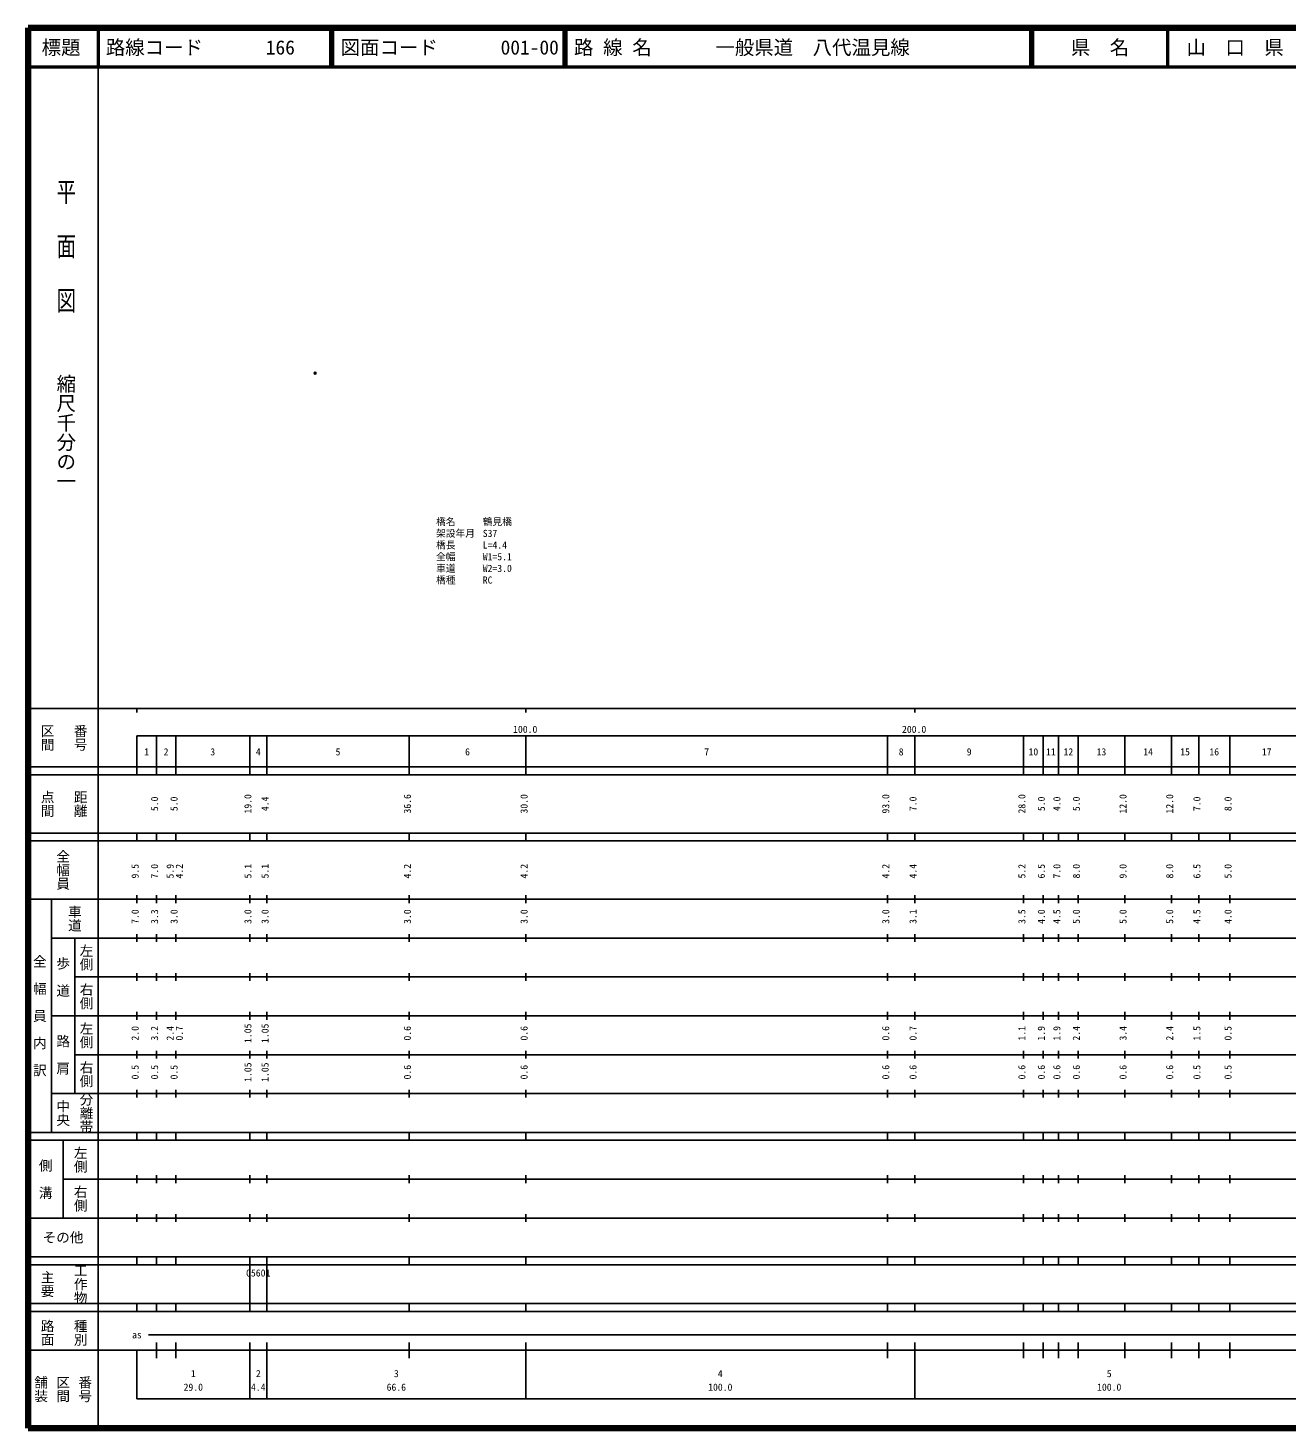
# Model space of a CAD drawing. Units: millimetres on the paper, with parts at other scales. Extents: x 40 to 680, y 20 to 380.
# Drawn here: x 40 to 363.7, y 20 to 380 of the extents above; entities that cross this region are included whole.
import ezdxf
from ezdxf.enums import TextEntityAlignment as Align

# ---------------------------------------------------------------- set-up
doc = ezdxf.new("R2010")
doc.units = ezdxf.units.MM
doc.header["$PDMODE"] = 32
doc.header["$PDSIZE"] = 0.5
for name, color, linetype in [('M-OTRS', 6, 'Continuous'), ('M-STR-HTXT', 7, 'Continuous'), ('M-TTL-TXT', 7, 'Continuous')]:
    doc.layers.add(name, color=color, linetype=linetype)
for name, color, linetype, lineweight in [('M-TTL', 2, 'Continuous', 140), ('M-TTL-BAND', 7, 'Continuous', 25), ('M-TTL-LINE', 7, 'Continuous', 50)]:
    doc.layers.add(name, color=color, linetype=linetype, lineweight=lineweight)
doc.styles.add('@ＭＳ ゴシック', font='')
doc.styles.add('ＭＳ ゴシック', font='')
doc.styles.get('@ＭＳ ゴシック').set_extended_font_data('@MS Gothic')
doc.styles.get('ＭＳ ゴシック').set_extended_font_data('MS Gothic')

msp = doc.modelspace()

# ---------------------------------------------------------------- linework, layer by layer
at = {"layer": 'M-OTRS'}
msp.add_point((113.826, 291.216), dxfattribs=at)
at = {"layer": 'M-TTL'}
for p, q in [((40, 380), (40, 20)), ((680, 380), (40, 380)), ((40, 20), (680, 20))]:
    msp.add_line(p, q, dxfattribs=at)
at = {"layer": 'M-TTL-BAND'}
for p, q in [((58, 370), (58, 20)), ((40, 205), (579, 205)), ((68, 205), (68, 204)), ((168, 205), (168, 204)), ((268, 205), (268, 204)), ((68, 198), (579, 198)), ((68, 198), (68, 188)), ((73, 188), (73, 198)), ((78, 188), (78, 198)), ((97, 188), (97, 198)), ((101.4, 188), (101.4, 198)), ((138, 188), (138, 198)), ((168, 188), (168, 198)), ((261, 188), (261, 198)), ((268, 188), (268, 198)), ((296, 188), (296, 198)), ((301, 188), (301, 198)), ((305, 188), (305, 198)), ((310, 188), (310, 198)), ((322, 188), (322, 198)), ((334, 188), (334, 198)), ((341, 188), (341, 198)), ((349, 188), (349, 198)), ((40, 190), (579, 190)), ((40, 188), (579, 188)), ((40, 173), (579, 173)), ((68, 171), (68, 173)), ((73, 171), (73, 173)), ((78, 171), (78, 173)), ((97, 171), (97, 173)), ((101.4, 171), (101.4, 173)), ((138, 171), (138, 173)), ((168, 171), (168, 173)), ((261, 171), (261, 173)), ((268, 171), (268, 173)), ((296, 171), (296, 173)), ((301, 171), (301, 173)), ((305, 171), (305, 173)), ((310, 171), (310, 173)), ((322, 171), (322, 173)), ((334, 171), (334, 173)), ((341, 171), (341, 173)), ((349, 171), (349, 173)), ((40, 171), (579, 171)), ((40, 156), (579, 156)), ((46, 96), (46, 156)), ((68, 155), (68, 157)), ((73, 155), (73, 157)), ((78, 155), (78, 157)), ((97, 155), (97, 157)), ((101.4, 155), (101.4, 157)), ((138, 155), (138, 157)), ((168, 155), (168, 157)), ((261, 155), (261, 157)), ((268, 155), (268, 157)), ((296, 155), (296, 157)), ((301, 155), (301, 157)), ((305, 155), (305, 157)), ((310, 155), (310, 157)), ((322, 155), (322, 157)), ((334, 155), (334, 157)), ((341, 155), (341, 157)), ((349, 155), (349, 157)), ((46, 146), (579, 146)), ((52, 146), (52, 106)), ((68, 145), (68, 147)), ((73, 145), (73, 147)), ((78, 145), (78, 147)), ((97, 145), (97, 147)), ((101.4, 145), (101.4, 147)), ((138, 145), (138, 147)), ((168, 145), (168, 147)), ((261, 145), (261, 147)), ((268, 145), (268, 147)), ((296, 145), (296, 147)), ((301, 145), (301, 147)), ((305, 145), (305, 147)), ((310, 145), (310, 147)), ((322, 145), (322, 147)), ((334, 145), (334, 147)), ((341, 145), (341, 147)), ((349, 145), (349, 147)), ((68, 135), (68, 137)), ((73, 135), (73, 137)), ((78, 135), (78, 137)), ((97, 135), (97, 137)), ((101.4, 135), (101.4, 137)), ((138, 135), (138, 137)), ((168, 135), (168, 137)), ((261, 135), (261, 137)), ((268, 135), (268, 137)), ((296, 135), (296, 137)), ((301, 135), (301, 137)), ((305, 135), (305, 137)), ((310, 135), (310, 137)), ((322, 135), (322, 137)), ((334, 135), (334, 137)), ((341, 135), (341, 137)), ((349, 135), (349, 137)), ((52, 136), (579, 136)), ((46, 126), (579, 126)), ((68, 125), (68, 127)), ((73, 125), (73, 127)), ((78, 125), (78, 127)), ((97, 125), (97, 127)), ((101.4, 125), (101.4, 127)), ((138, 125), (138, 127)), ((168, 125), (168, 127)), ((261, 125), (261, 127)), ((268, 125), (268, 127)), ((296, 125), (296, 127)), ((301, 125), (301, 127)), ((305, 125), (305, 127)), ((310, 125), (310, 127)), ((322, 125), (322, 127)), ((334, 125), (334, 127)), ((341, 125), (341, 127)), ((349, 125), (349, 127)), ((52, 116), (579, 116)), ((68, 115), (68, 117)), ((73, 115), (73, 117)), ((78, 115), (78, 117)), ((97, 115), (97, 117)), ((101.4, 115), (101.4, 117)), ((138, 115), (138, 117)), ((168, 115), (168, 117)), ((261, 115), (261, 117)), ((268, 115), (268, 117)), ((296, 115), (296, 117)), ((301, 115), (301, 117)), ((305, 115), (305, 117)), ((310, 115), (310, 117)), ((322, 115), (322, 117)), ((334, 115), (334, 117)), ((341, 115), (341, 117)), ((349, 115), (349, 117)), ((46, 106), (579, 106)), ((68, 105), (68, 107)), ((73, 105), (73, 107)), ((78, 105), (78, 107)), ((97, 105), (97, 107)), ((101.4, 105), (101.4, 107)), ((138, 105), (138, 107)), ((168, 105), (168, 107)), ((261, 105), (261, 107)), ((268, 105), (268, 107)), ((296, 105), (296, 107)), ((301, 105), (301, 107)), ((305, 105), (305, 107)), ((310, 105), (310, 107)), ((322, 105), (322, 107)), ((334, 105), (334, 107)), ((341, 105), (341, 107)), ((349, 105), (349, 107)), ((40, 96), (579, 96)), ((40, 94), (579, 94)), ((49, 94), (49, 74)), ((68, 94), (68, 96)), ((73, 94), (73, 96)), ((78, 94), (78, 96)), ((97, 94), (97, 96)), ((101.4, 94), (101.4, 96)), ((138, 94), (138, 96)), ((168, 94), (168, 96)), ((261, 94), (261, 96)), ((268, 94), (268, 96)), ((296, 94), (296, 96)), ((301, 94), (301, 96)), ((305, 94), (305, 96)), ((310, 94), (310, 96)), ((322, 94), (322, 96)), ((334, 94), (334, 96)), ((341, 94), (341, 96)), ((349, 94), (349, 96)), ((49, 84), (579, 84)), ((68, 83), (68, 85)), ((73, 83), (73, 85)), ((78, 83), (78, 85)), ((97, 83), (97, 85)), ((101.4, 83), (101.4, 85)), ((138, 83), (138, 85)), ((168, 83), (168, 85)), ((261, 83), (261, 85)), ((268, 83), (268, 85)), ((296, 83), (296, 85)), ((301, 83), (301, 85)), ((305, 83), (305, 85)), ((310, 83), (310, 85)), ((322, 83), (322, 85)), ((334, 83), (334, 85)), ((341, 83), (341, 85)), ((349, 83), (349, 85)), ((40, 74), (579, 74)), ((68, 73), (68, 75)), ((73, 73), (73, 75)), ((78, 73), (78, 75)), ((97, 73), (97, 75)), ((101.4, 73), (101.4, 75)), ((138, 73), (138, 75)), ((168, 73), (168, 75)), ((261, 73), (261, 75)), ((268, 73), (268, 75)), ((296, 73), (296, 75)), ((301, 73), (301, 75)), ((305, 73), (305, 75)), ((310, 73), (310, 75)), ((322, 73), (322, 75)), ((334, 73), (334, 75)), ((341, 73), (341, 75)), ((349, 73), (349, 75)), ((40, 64), (579, 64)), ((40, 62), (579, 62)), ((68, 62), (68, 64)), ((73, 62), (73, 64)), ((78, 62), (78, 64)), ((97, 62), (97, 64)), ((97, 52), (97, 62)), ((101.4, 62), (101.4, 64)), ((101.4, 52), (101.4, 62)), ((138, 62), (138, 64)), ((168, 62), (168, 64)), ((261, 62), (261, 64)), ((268, 62), (268, 64)), ((296, 62), (296, 64)), ((301, 62), (301, 64)), ((305, 62), (305, 64)), ((310, 62), (310, 64)), ((322, 62), (322, 64)), ((334, 62), (334, 64)), ((341, 62), (341, 64)), ((349, 62), (349, 64)), ((40, 52), (579, 52)), ((68, 50), (68, 52)), ((73, 50), (73, 52)), ((78, 50), (78, 52)), ((97, 50), (97, 52)), ((101.4, 50), (101.4, 52)), ((138, 50), (138, 52)), ((168, 50), (168, 52)), ((261, 50), (261, 52)), ((268, 50), (268, 52)), ((296, 50), (296, 52)), ((301, 50), (301, 52)), ((305, 50), (305, 52)), ((310, 50), (310, 52)), ((322, 50), (322, 52)), ((334, 50), (334, 52)), ((341, 50), (341, 52)), ((349, 50), (349, 52)), ((40, 50), (579, 50)), ((71, 44), (535, 44)), ((40, 40), (579, 40)), ((68, 40), (68, 27.5)), ((73, 38), (73, 42)), ((78, 38), (78, 42)), ((97, 27.5), (97, 42)), ((101.4, 27.5), (101.4, 42)), ((138, 38), (138, 42)), ((168, 27.5), (168, 42)), ((261, 38), (261, 42)), ((268, 27.5), (268, 42)), ((296, 38), (296, 42)), ((301, 38), (301, 42)), ((305, 38), (305, 42)), ((310, 38), (310, 42)), ((322, 38), (322, 42)), ((334, 38), (334, 42)), ((341, 38), (341, 42)), ((349, 38), (349, 42)), ((68, 27.5), (579, 27.5))]:
    msp.add_line(p, q, dxfattribs=at)
at = {"layer": 'M-TTL-LINE'}
for p, q in [((58, 380), (58, 370)), ((117.75, 380), (117.75, 370)), ((118.25, 380), (118.25, 370)), ((177.75, 380), (177.75, 370)), ((178.25, 380), (178.25, 370)), ((297.75, 380), (297.75, 370)), ((298.25, 380), (298.25, 370)), ((333, 380), (333, 370)), ((40, 370), (680, 370))]:
    msp.add_line(p, q, dxfattribs=at)

# ---------------------------------------------------------------- texts
at = {"layer": 'M-STR-HTXT', "style": 'ＭＳ ゴシック'}
for s, p in [('橋名', (144.926, 251.583)), ('鶴見橋', (156.926, 251.583)), ('架設年月', (144.926, 248.583)), ('S37', (156.926, 248.583)), ('橋長', (144.926, 245.583)), ('全幅', (144.926, 242.583)), ('W1=5.1', (156.926, 242.583)), ('L=4.4', (156.926, 245.583)), ('車道', (144.926, 239.583)), ('W2=3.0', (156.926, 239.583)), ('橋種', (144.926, 236.583)), ('RC', (156.926, 236.583))]:
    msp.add_text(s, height=1.833, dxfattribs=at).set_placement(p, align=Align.BOTTOM_LEFT)
at = {"layer": 'M-TTL-BAND', "style": '@ＭＳ ゴシック', "width": 1.4}
msp.add_text('平  面  図', height=3.666, rotation=270, dxfattribs=at).set_placement((49.777, 306.475), align=Align.MIDDLE_RIGHT)
at = {"layer": 'M-TTL-BAND', "style": '@ＭＳ ゴシック'}
msp.add_text('縮尺千分の一', height=3.666, rotation=270, dxfattribs=at).set_placement((49.777, 261.03), align=Align.MIDDLE_RIGHT)
for s, p in [('区間', (45, 197.5)), ('番号', (53.5, 197.5)), ('点間', (45, 180.5)), ('距離', (53.5, 180.5)), ('全幅員', (49, 163.5)), ('車道', (52, 151)), ('左側', (55, 141)), ('全\u3000幅\u3000員\u3000内\u3000訳', (43, 126)), ('歩\u3000道', (49, 136)), ('右側', (55, 131)), ('左側', (55, 121)), ('路\u3000肩', (49, 116)), ('右側', (55, 111)), ('分離帯', (55, 101)), ('中央', (49, 101)), ('左側', (53.5, 89)), ('側\u3000溝', (44.5, 84)), ('右側', (53.5, 79)), ('工作物', (53.5, 57)), ('主要', (45, 57)), ('路面', (45, 44.5)), ('種別', (53.5, 44.5)), ('舗装', (43.333, 30)), ('区間', (49, 30)), ('番号', (54.667, 30))]:
    msp.add_text(s, height=2.566, rotation=270, dxfattribs=at).set_placement(p, align=Align.MIDDLE_CENTER)
at = {"layer": 'M-TTL-BAND', "style": 'ＭＳ ゴシック'}
for s, p in [('100.0', (167.844, 198.195)), ('200.0', (267.844, 198.195)), ('1', (70.5, 192.405)), ('2', (75.5, 192.405)), ('3', (87.5, 192.405)), ('4', (99.2, 192.405)), ('5', (119.7, 192.405)), ('6', (153, 192.405)), ('7', (214.5, 192.405)), ('8', (264.5, 192.405)), ('9', (282, 192.405)), ('10', (298.5, 192.405)), ('11', (303, 192.405)), ('12', (307.5, 192.405)), ('13', (316, 192.405)), ('14', (328, 192.405)), ('15', (337.5, 192.405)), ('16', (345, 192.405)), ('17', (358.5, 192.405)), ('as', (68, 42.5)), ('1', (82.5, 32.523)), ('2', (99.2, 32.523)), ('3', (134.7, 32.523)), ('4', (218, 32.523)), ('5', (318, 32.523)), ('29.0', (82.5, 29.033)), ('4.4', (99.2, 29.033)), ('66.6', (134.7, 29.033)), ('100.0', (218, 29.033)), ('100.0', (318, 29.033))]:
    msp.add_text(s, height=1.833, dxfattribs=at).set_placement(p, align=Align.BOTTOM_CENTER)
for s, p in [('5.0', (74, 180.5)), ('5.0', (79, 180.5)), ('19.0', (98, 180.5)), ('4.4', (102.4, 180.5)), ('36.6', (139, 180.5)), ('30.0', (169, 180.5)), ('93.0', (262, 180.5)), ('7.0', (269, 180.5)), ('28.0', (297, 180.5)), ('5.0', (302, 180.5)), ('4.0', (306, 180.5)), ('5.0', (311, 180.5)), ('12.0', (323, 180.5)), ('12.0', (335, 180.5)), ('7.0', (342, 180.5)), ('8.0', (350, 180.5)), ('9.5', (69, 163.174)), ('7.0', (74, 163.174)), ('5.9', (78, 163.174)), ('4.2', (80.37, 163.174)), ('5.1', (98, 163.174)), ('5.1', (102.4, 163.174)), ('4.2', (139, 163.174)), ('4.2', (169, 163.174)), ('4.2', (262, 163.174)), ('4.4', (269, 163.174)), ('5.2', (297, 163.174)), ('6.5', (302, 163.174)), ('7.0', (306, 163.174)), ('8.0', (311, 163.174)), ('9.0', (323, 163.174)), ('8.0', (335, 163.174)), ('6.5', (342, 163.174)), ('5.0', (350, 163.174)), ('7.0', (69, 151.5)), ('3.3', (74, 151.5)), ('3.0', (79, 151.5)), ('3.0', (98, 151.5)), ('3.0', (102.4, 151.5)), ('3.0', (139, 151.5)), ('3.0', (169, 151.5)), ('3.0', (262, 151.5)), ('3.1', (269, 151.5)), ('3.5', (297, 151.5)), ('4.0', (302, 151.5)), ('4.5', (306, 151.5)), ('5.0', (311, 151.5)), ('5.0', (323, 151.5)), ('5.0', (335, 151.5)), ('4.5', (342, 151.5)), ('4.0', (350, 151.5)), ('2.0', (69, 121.5)), ('3.2', (74, 121.5)), ('2.4', (78, 121.5)), ('0.7', (80.37, 121.5)), ('1.05', (98, 121.5)), ('1.05', (102.4, 121.5)), ('0.6', (139, 121.5)), ('0.6', (169, 121.5)), ('0.6', (262, 121.5)), ('0.7', (269, 121.5)), ('1.1', (297, 121.5)), ('1.9', (302, 121.5)), ('1.9', (306, 121.5)), ('2.4', (311, 121.5)), ('3.4', (323, 121.5)), ('2.4', (335, 121.5)), ('1.5', (342, 121.5)), ('0.5', (350, 121.5)), ('0.5', (69, 111.5)), ('0.5', (74, 111.5)), ('0.5', (79, 111.5)), ('1.05', (98, 111.5)), ('1.05', (102.4, 111.5)), ('0.6', (139, 111.5)), ('0.6', (169, 111.5)), ('0.6', (262, 111.5)), ('0.6', (269, 111.5)), ('0.6', (297, 111.5)), ('0.6', (302, 111.5)), ('0.6', (306, 111.5)), ('0.6', (311, 111.5)), ('0.6', (323, 111.5)), ('0.6', (335, 111.5)), ('0.5', (342, 111.5)), ('0.5', (350, 111.5))]:
    msp.add_text(s, height=1.833, rotation=90, dxfattribs=at).set_placement(p, align=Align.BOTTOM_CENTER)
msp.add_text('その他', height=2.566, dxfattribs=at).set_placement((49, 69), align=Align.MIDDLE_CENTER)
msp.add_text('05601', height=1.833, dxfattribs=at).set_placement((96.075, 58.405), align=Align.BOTTOM_LEFT)
at = {"layer": 'M-TTL-TXT', "style": 'ＭＳ ゴシック'}
for s, p in [('標題', (48.5, 375)), ('県\u3000名', (315.625, 375)), ('山\u3000口\u3000県', (350.375, 375))]:
    msp.add_text(s, height=3.666, dxfattribs=at).set_placement(p, align=Align.MIDDLE_CENTER)
for s, p in [('路線コード', (60, 375)), ('166', (101.142, 375)), ('図面コード', (120.38, 375)), ('001-00', (161.521, 375)), ('路 線 名', (180.38, 375)), ('一般県道\u3000八代温見線', (216.734, 375))]:
    msp.add_text(s, height=3.666, dxfattribs=at).set_placement(p, align=Align.MIDDLE_LEFT)

doc.saveas('drawing.dxf')
